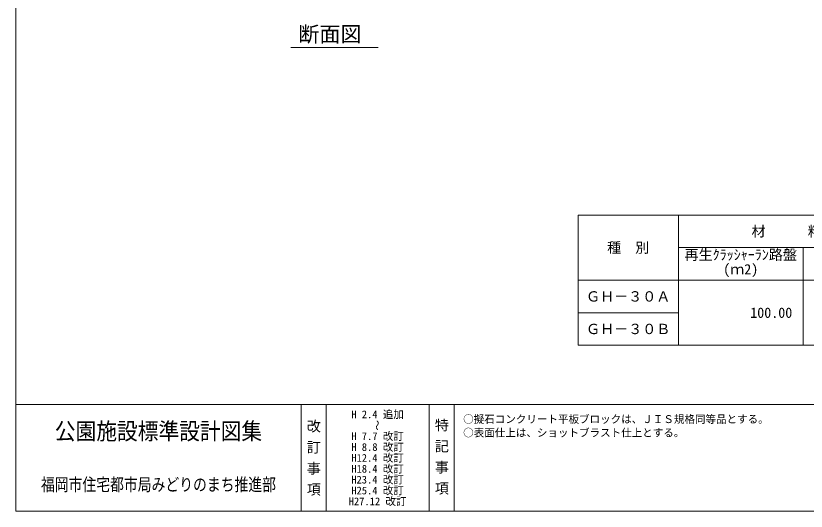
# Model space of a CAD drawing. Units: millimetres at full size, sheet at 1:10; details may follow other scales. Extents: x 1202 to 3940, y 458 to 2325.
# Drawn here: x 1202 to 2659, y 458 to 1371 of the extents above; entities that cross this region are included whole.
import ezdxf
from ezdxf.enums import TextEntityAlignment as Align

# ---------------------------------------------------------------- set-up
doc = ezdxf.new("R2010")
doc.units = ezdxf.units.MM
doc.header["$LTSCALE"] = 10
for name, color, linetype, lineweight in [('0_2', 7, 'Continuous', 13), ('_0-0_', 7, 'Continuous', 13), ('寸法', 1, 'Continuous', 13)]:
    doc.layers.add(name, color=color, linetype=linetype, lineweight=lineweight)
doc.styles.add('@ＭＳ ゴシック', font='')
doc.styles.add('ＭＳ ゴシック', font='')
doc.styles.get('@ＭＳ ゴシック').set_extended_font_data('@MS Gothic')
doc.styles.get('ＭＳ ゴシック').set_extended_font_data('MS Gothic')

msp = doc.modelspace()

# ---------------------------------------------------------------- linework, layer by layer
at = {"layer": '0_2'}
for p, q in [((2238.09, 1003.94), (2238.09, 763.94)), ((2238.09, 1003.94), (2923.09, 1003.94)), ((2423.09, 1003.94), (2423.09, 763.94)), ((2423.09, 943.94), (2923.09, 943.94)), ((2653.09, 943.94), (2653.09, 763.94)), ((2238.09, 883.94), (2923.09, 883.94)), ((2238.09, 823.94), (2423.09, 823.94)), ((2238.09, 763.94), (2923.09, 763.94))]:
    msp.add_line(p, q, dxfattribs=at)
at = {"layer": '_0-0_', "color": 6}
msp.add_line((1201.55, 654.72), (3939.68, 654.72), dxfattribs=at)
at = {"layer": '_0-0_'}
for p, q in [((1727.61, 654.72), (1727.61, 458.14)), ((1773.57, 654.72), (1773.57, 458.14)), ((1963.73, 654.72), (1963.73, 458.14)), ((2009.69, 654.72), (2009.69, 458.14))]:
    msp.add_line(p, q, dxfattribs=at)
at = {"layer": '_0-0_', "color": 6}
msp.add_lwpolyline([(3939.68, 2269.96), (1201.55, 2269.96), (1201.55, 458.14), (3939.68, 458.14)], close=True, dxfattribs=at)
at = {"layer": '寸法', "color": 3}
msp.add_line((1708.42, 1312.36), (1869.75, 1312.36), dxfattribs=at)

# ---------------------------------------------------------------- texts
at = {"layer": '_0-0_', "color": 3, "style": 'ＭＳ ゴシック'}
msp.add_text('断面図', height=28.48, dxfattribs=at).set_placement((1722.45, 1314.5), align=Align.BOTTOM_LEFT)
at = {"layer": '_0-0_', "style": 'ＭＳ ゴシック'}
for s, height, p in [('材\u3000\u3000\u3000料\u3000\u3000\u3000表', 18.99, (2674.61, 973.94)), ('種\u3000別', 18.99, (2330.59, 943.94)), ('ＧＨ－３０Ａ', 18.99, (2330.59, 853.94)), ('ＧＨ－３０Ｂ', 18.99, (2330.59, 793.94)), ('H 2.4 追加', 14.24, (1868.53, 636.55)), ('H 7.7 改訂', 14.24, (1868.53, 596.37)), ('H 8.8 改訂', 14.24, (1868.53, 576.37)), ('H12.4 改訂', 14.24, (1868.53, 556.37)), ('H18.4 改訂', 14.24, (1868.53, 536.26)), ('H23.4 改訂', 14.24, (1868.53, 516.26)), ('H25.4 改訂', 14.24, (1868.53, 496.26)), ('H27.12 改訂', 14.24, (1868.53, 476.26))]:
    msp.add_text(s, height=height, dxfattribs=at).set_placement(p, align=Align.MIDDLE_CENTER)
for s, height, p in [('再生ｸﾗｯｼｬｰﾗﾝ路盤', 18.99, (2434.49, 940.29)), ('(ｍ2)', 18.99, (2505.72, 913.49)), ('○擬石コンクリート平板ブロックは、ＪＩＳ規格同等品とする。', 14.24, (2026.32, 634.8)), ('○表面仕上は、ショットブラスト仕上とする。', 14.24, (2026.32, 609.8))]:
    msp.add_text(s, height=height, dxfattribs=at).set_placement(p, align=Align.TOP_LEFT)
msp.add_text('100.00', height=18.99, dxfattribs=at).set_placement((2633.09, 823.94), align=Align.MIDDLE_RIGHT)
at = {"layer": '_0-0_'}
for s, height, rotation, style, p in [('改 訂 事 項', 18.99, 270, '@ＭＳ ゴシック', (1750.59, 556.79)), ('特 記 事 項', 18.99, 270, '@ＭＳ ゴシック', (1986.71, 558.75)), ('～', 14.24, 90, 'ＭＳ ゴシック', (1868.53, 616.55))]:
    msp.add_text(s, height=height, rotation=rotation, dxfattribs=dict(at, style=style)).set_placement(p, align=Align.MIDDLE_CENTER)
at = {"layer": '_0-0_', "style": 'ＭＳ ゴシック'}
for s, height, width, p in [('公園施設標準設計図集', 31.14, 0.9, (1464.58, 605.58)), ('福岡市住宅都市局みどりのまち推進部', 23.36, 0.8, (1464.58, 507.29))]:
    msp.add_text(s, height=height, dxfattribs=dict(at, width=width)).set_placement(p, align=Align.MIDDLE_CENTER)

doc.saveas('drawing.dxf')
